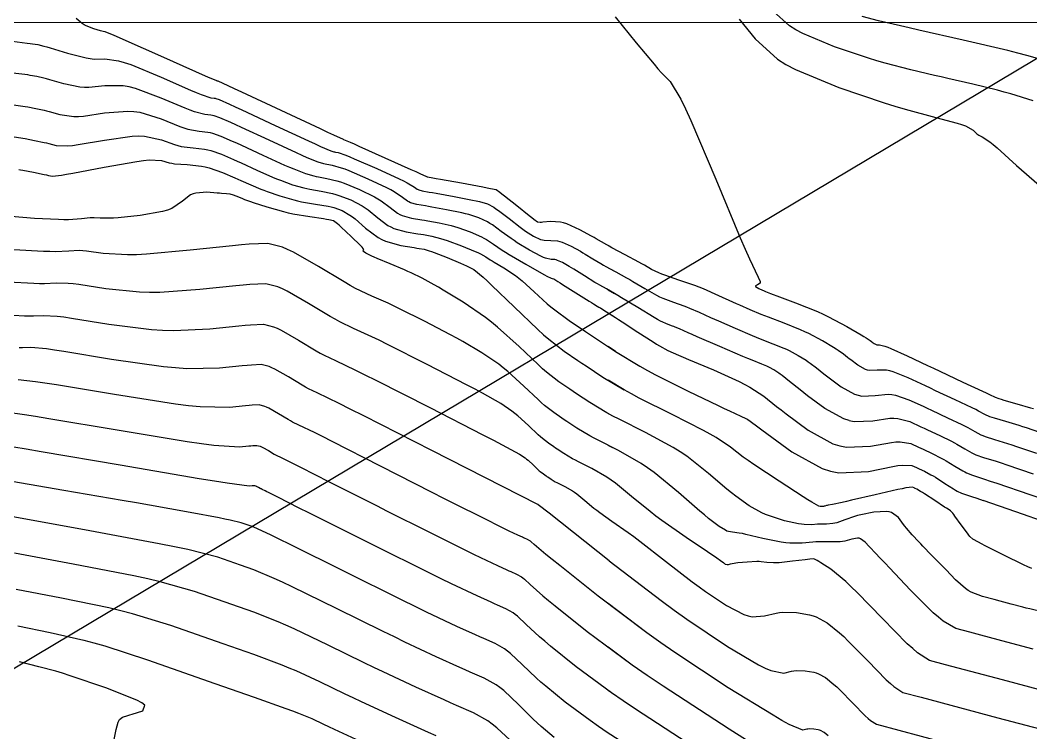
# Model space of a CAD drawing. Header units: metres. Extents: x 837475 to 838479, y 1189012 to 1191015.
# Drawn here: x 837783.6 to 837854.6, y 1190164 to 1190214 of the extents above; entities that cross this region are included whole.
import ezdxf

# ---------------------------------------------------------------- set-up
doc = ezdxf.new("R2010")
doc.units = ezdxf.units.M
doc.header["$LTSCALE"] = 0.3
doc.layers.add('COORD', color=7, linetype='Continuous', lineweight=20)
for name, color, linetype in [('CORREDORVIA', 70, 'Continuous'), ('COTAS 10', 1, 'Continuous'), ('COTAS INT', 252, 'Continuous')]:
    doc.layers.add(name, color=color, linetype=linetype)

msp = doc.modelspace()

# ---------------------------------------------------------------- linework, layer by layer
at = {"layer": 'COORD'}
msp.add_line((837476.514, 1190213.872), (838476.514, 1190213.872), dxfattribs=at)
at = {"layer": 'CORREDORVIA'}
msp.add_lwpolyline([(838157.033, 1190996.193), (838237.174, 1190821.339), (838237.001, 1190602.875), (838240.031, 1190437.198), (838223.537, 1190366.272), (838212.196, 1190288.92), (838221.396, 1189997.878), (837954.545, 1189509.173), (837751.159, 1189231.384), (837593.191, 1189234.399), (837744.487, 1189686.609), (837750.277, 1189933.973), (837723.624, 1190051.525), (837726.092, 1190134.48), (837885.383, 1190229.429), (837983.184, 1190344.12), (837817.554, 1190502.187), (837798.033, 1190660.17), (837963.574, 1190795.982), (837910.676, 1191000.965)], close=True, dxfattribs=at)
at = {"layer": 'COTAS 10'}
for points in [[(837825.409, 1190214.275), (837826.893, 1190212.443), (837828.148, 1190210.938), (837828.423, 1190210.622), (837828.667, 1190210.35), (837829.288, 1190209.732), (837830.033, 1190208.479), (837830.355, 1190207.806), (837830.727, 1190206.992), (837832.487, 1190202.877), (837834.214, 1190198.755), (837834.564, 1190197.937), (837834.859, 1190197.259), (837835.464, 1190195.977), (837835.607, 1190195.673), (837835.611, 1190195.611), (837835.599, 1190195.558), (837835.428, 1190195.449), (837835.274, 1190195.381), (837835.274, 1190195.354), (837835.291, 1190195.324), (837835.508, 1190195.189), (837835.785, 1190195.06), (837835.841, 1190195.034), (837835.888, 1190195.012), (837835.981, 1190194.969), (837836.326, 1190194.84), (837836.532, 1190194.763), (837836.784, 1190194.669), (837838.094, 1190194.183), (837839.635, 1190193.561), (837840.034, 1190193.381), (837840.42, 1190193.197), (837841.715, 1190192.507), (837842.706, 1190191.924), (837842.901, 1190191.808), (837843.061, 1190191.711), (837843.351, 1190191.529), (837843.432, 1190191.464), (837843.461, 1190191.442), (837843.492, 1190191.418), (837843.625, 1190191.319), (837843.774, 1190191.237), (837843.815, 1190191.224), (837843.856, 1190191.216), (837844.001, 1190191.222), (837844.387, 1190191.123), (837844.58, 1190191.049), (837844.809, 1190190.954), (837845.946, 1190190.442), (837847.386, 1190189.769), (837847.806, 1190189.572), (837848.236, 1190189.372), (837849.868, 1190188.611), (837851.244, 1190187.967), (837851.513, 1190187.84), (837851.734, 1190187.735), (837852.124, 1190187.542), (837852.404, 1190187.442), (837852.554, 1190187.395), (837852.736, 1190187.341), (837853.655, 1190187.079), (837854.624, 1190186.805), (837854.837, 1190186.742)], [(837783.148, 1190205.845), (837783.62, 1190205.775), (837783.772, 1190205.749), (837783.934, 1190205.721), (837784.593, 1190205.595), (837785.263, 1190205.452), (837785.431, 1190205.413), (837785.591, 1190205.374), (837786.105, 1190205.236), (837786.908, 1190205.211), (837787.25, 1190205.243), (837787.645, 1190205.294), (837789.502, 1190205.618), (837791.453, 1190205.887), (837791.906, 1190205.902), (837792.321, 1190205.892), (837793.505, 1190205.64), (837794.419, 1190205.296), (837794.663, 1190205.228), (837794.904, 1190205.171), (837795.742, 1190205.063), (837796.544, 1190204.974), (837796.762, 1190204.931), (837796.978, 1190204.878), (837797.742, 1190204.618), (837798.579, 1190204.256), (837798.841, 1190204.14), (837799.116, 1190204.016), (837800.22, 1190203.509), (837801.329, 1190203.014), (837801.607, 1190202.898), (837801.874, 1190202.79), (837802.733, 1190202.478), (837803.514, 1190202.254), (837803.731, 1190202.202), (837803.949, 1190202.155), (837804.735, 1190202.021), (837805.535, 1190201.863), (837805.761, 1190201.8), (837805.988, 1190201.729), (837806.822, 1190201.406), (837807.629, 1190200.983), (837807.838, 1190200.849), (837808.042, 1190200.709), (837808.728, 1190200.143), (837809.427, 1190199.621), (837809.639, 1190199.509), (837809.858, 1190199.411), (837810.716, 1190199.172), (837811.545, 1190199.035), (837811.746, 1190199.001), (837811.935, 1190198.969), (837812.515, 1190198.867), (837813.14, 1190198.706), (837813.357, 1190198.637), (837813.594, 1190198.557), (837814.612, 1190198.18), (837815.569, 1190197.79), (837815.768, 1190197.703), (837815.939, 1190197.624), (837816.317, 1190197.412), (837816.629, 1190197.198), (837816.758, 1190197.117), (837816.905, 1190197.027), (837817.589, 1190196.626), (837818.405, 1190196.087), (837818.635, 1190195.91), (837818.867, 1190195.722), (837819.722, 1190194.944), (837820.628, 1190194.116), (837820.892, 1190193.895), (837821.162, 1190193.679), (837822.187, 1190192.93), (837823.335, 1190192.157), (837823.682, 1190191.925), (837824.042, 1190191.685), (837825.449, 1190190.754), (837827.139, 1190189.728), (837827.677, 1190189.428), (837828.246, 1190189.121), (837830.556, 1190187.957), (837832.649, 1190186.953), (837833.082, 1190186.748), (837833.452, 1190186.574), (837834.255, 1190186.207), (837834.593, 1190186.056), (837834.669, 1190186.018), (837834.737, 1190185.981), (837834.918, 1190185.862), (837835.444, 1190185.466), (837835.729, 1190185.254), (837836.075, 1190184.998), (837837.83, 1190183.706), (837839.965, 1190182.532), (837840.551, 1190182.35), (837841.134, 1190182.23), (837843.219, 1190182.316), (837844.946, 1190182.681), (837845.302, 1190182.738), (837845.606, 1190182.776), (837846.265, 1190182.753), (837846.595, 1190182.599), (837846.691, 1190182.554), (837846.79, 1190182.508), (837847.163, 1190182.334), (837847.618, 1190182.095), (837847.768, 1190182.008), (837847.928, 1190181.911), (837848.591, 1190181.489), (837849.216, 1190181.092), (837849.351, 1190181.011), (837849.471, 1190180.944), (837849.766, 1190180.807), (837850.468, 1190180.574), (837850.843, 1190180.445), (837851.298, 1190180.289)], [(837782.33, 1190193.357), (837783.884, 1190193.272), (837784.218, 1190193.262), (837784.51, 1190193.257), (837785.219, 1190193.289), (837786.187, 1190193.239), (837786.643, 1190193.182), (837787.181, 1190193.107), (837789.8, 1190192.684), (837792.808, 1190192.301), (837793.59, 1190192.251), (837794.35, 1190192.227), (837796.912, 1190192.342), (837798.962, 1190192.56), (837799.4, 1190192.601), (837799.781, 1190192.632), (837800.687, 1190192.674), (837801.391, 1190192.492), (837801.645, 1190192.383), (837801.924, 1190192.249), (837803.144, 1190191.55), (837804.385, 1190190.803), (837804.677, 1190190.638), (837804.947, 1190190.491), (837805.737, 1190190.112), (837807.147, 1190189.448), (837807.807, 1190189.122), (837808.585, 1190188.733), (837812.371, 1190186.816), (837816.108, 1190184.902), (837816.855, 1190184.516), (837817.478, 1190184.192), (837818.687, 1190183.542), (837819.077, 1190183.275), (837819.184, 1190183.193), (837819.289, 1190183.107), (837819.665, 1190182.766), (837819.997, 1190182.448), (837820.076, 1190182.378), (837820.149, 1190182.314), (837820.363, 1190182.146), (837820.553, 1190182.018), (837820.611, 1190181.979), (837820.671, 1190181.939), (837820.904, 1190181.785), (837821.204, 1190181.605), (837821.306, 1190181.55), (837821.416, 1190181.491), (837821.879, 1190181.26), (837822.407, 1190180.959), (837822.557, 1190180.857), (837822.71, 1190180.747), (837823.277, 1190180.284), (837823.922, 1190179.749), (837824.125, 1190179.595), (837824.338, 1190179.437), (837825.191, 1190178.842)], [(837825.449, 1190190.754), (837824.923, 1190191.102)], [(837827.455, 1190162.306), (837824.863, 1190163.988), (837824.241, 1190164.41), (837823.659, 1190164.813), (837821.902, 1190166.111), (837820.533, 1190167.231), (837820.196, 1190167.523), (837819.878, 1190167.806), (837818.884, 1190168.76), (837818.059, 1190169.535), (837817.847, 1190169.705), (837817.643, 1190169.855), (837816.97, 1190170.239), (837816.175, 1190170.579), (837815.895, 1190170.702), (837815.59, 1190170.839), (837814.269, 1190171.436), (837812.154, 1190172.441), (837811.347, 1190172.833), (837810.444, 1190173.275), (837806.385, 1190175.285), (837802.556, 1190177.182), (837801.798, 1190177.554), (837801.172, 1190177.859), (837800.002, 1190178.403), (837799.676, 1190178.517), (837799.118, 1190178.712), (837798.336, 1190178.904), (837797.978, 1190178.979), (837797.557, 1190179.062), (837795.523, 1190179.44), (837792.678, 1190179.946), (837791.745, 1190180.109), (837790.75, 1190180.283), (837786.636, 1190180.996), (837782.986, 1190181.622)], [(837855.867, 1190178.688), (837853.593, 1190179.494), (837851.298, 1190180.289)], [(837824.923, 1190179.029), (837825.191, 1190178.842), (837826.327, 1190178.036), (837826.718, 1190177.745), (837827.142, 1190177.424), (837828.95, 1190176.021), (837830.839, 1190174.572), (837831.315, 1190174.223), (837831.77, 1190173.896), (837833.244, 1190172.904), (837834.469, 1190172.277), (837834.769, 1190172.181), (837835.05, 1190172.118), (837835.923, 1190172.171), (837836.728, 1190172.373), (837836.966, 1190172.405), (837837.212, 1190172.426), (837838.156, 1190172.414), (837839.09, 1190172.255), (837839.329, 1190172.183), (837839.559, 1190172.098), (837840.32, 1190171.694), (837841.187, 1190170.988), (837841.483, 1190170.714), (837841.805, 1190170.406), (837843.171, 1190169.009), (837844.48, 1190167.684), (837844.765, 1190167.422), (837845.017, 1190167.205), (837845.65, 1190166.799), (837846.926, 1190166.458), (837852.326, 1190165.014), (837856.25, 1190163.967)], [(837790.173, 1190163.475), (837790.325, 1190164.192), (837790.465, 1190164.695), (837790.512, 1190164.797), (837790.564, 1190164.884), (837790.782, 1190165.064), (837791.149, 1190165.175), (837791.295, 1190165.218), (837791.459, 1190165.267), (837792.212, 1190165.489), (837792.345, 1190165.896), (837792.119, 1190166.061), (837791.779, 1190166.249), (837789.602, 1190167.12), (837787.101, 1190167.967), (837786.558, 1190168.141), (837786.078, 1190168.288), (837784.884, 1190168.6), (837783.539, 1190168.935)]]:
    msp.add_lwpolyline(points, dxfattribs=at)
at = {"layer": 'COTAS INT'}
for points in [[(837854.81, 1190208.366), (837853.226, 1190208.857), (837852.77, 1190208.985), (837852.307, 1190209.111), (837850.57, 1190209.538), (837848.814, 1190209.939), (837848.339, 1190210.048), (837847.868, 1190210.157), (837846.206, 1190210.543), (837844.389, 1190211.024), (837843.821, 1190211.192), (837843.225, 1190211.376), (837840.835, 1190212.167), (837838.607, 1190213.093), (837838.113, 1190213.363), (837837.672, 1190213.638), (837836.521, 1190214.678)], [(837824.997, 1190198.152), (837824.83, 1190198.244), (837824.446, 1190198.464), (837824.086, 1190198.673), (837823.933, 1190198.758), (837823.756, 1190198.856), (837822.925, 1190199.307), (837822.011, 1190199.717), (837821.782, 1190199.789), (837821.563, 1190199.843), (837820.858, 1190199.887), (837820.331, 1190199.835), (837820.225, 1190199.828), (837820.136, 1190199.825), (837819.956, 1190199.842), (837819.691, 1190200.042), (837819.548, 1190200.154), (837819.375, 1190200.291), (837818.5, 1190200.988), (837817.626, 1190201.683), (837817.455, 1190201.817), (837817.313, 1190201.927), (837817.056, 1190202.114), (837816.645, 1190202.198), (837816.407, 1190202.244), (837816.116, 1190202.298), (837814.615, 1190202.574), (837813.121, 1190202.846), (837812.834, 1190202.898), (837812.602, 1190202.94), (837812.221, 1190203.009), (837812.199, 1190203.015), (837812.193, 1190203.018), (837812.188, 1190203.021), (837812.17, 1190203.034), (837811.712, 1190203.245), (837811.429, 1190203.372), (837811.079, 1190203.529), (837809.251, 1190204.346), (837807.424, 1190205.16), (837807.075, 1190205.315), (837806.793, 1190205.44), (837806.342, 1190205.639), (837806.333, 1190205.641), (837806.331, 1190205.641), (837806.328, 1190205.642), (837806.32, 1190205.644), (837805.642, 1190205.959), (837805.217, 1190206.156), (837804.69, 1190206.402), (837799.168, 1190208.972), (837798.637, 1190209.219), (837798.208, 1190209.419), (837797.504, 1190209.745), (837797.462, 1190209.759), (837797.45, 1190209.762), (837797.439, 1190209.765), (837797.395, 1190209.769), (837796.767, 1190210.036), (837796.386, 1190210.203), (837795.916, 1190210.411), (837793.473, 1190211.501), (837791.029, 1190212.588), (837790.559, 1190212.795), (837790.178, 1190212.961), (837789.549, 1190213.218), (837789.4, 1190213.245), (837789.322, 1190213.264), (837789.228, 1190213.289), (837788.757, 1190213.424), (837788.216, 1190213.641), (837788.079, 1190213.717), (837787.946, 1190213.8), (837787.512, 1190214.161)], [(837834.131, 1190214.116), (837835.249, 1190212.732), (837836.821, 1190211.312), (837837.423, 1190210.936), (837838.098, 1190210.568), (837841.14, 1190209.302), (837844.324, 1190208.241), (837845.088, 1190208.002), (837845.801, 1190207.787), (837847.954, 1190207.207), (837849.466, 1190206.81), (837849.775, 1190206.71), (837850.038, 1190206.614), (837850.59, 1190206.305), (837850.836, 1190206.064), (837850.905, 1190206.012), (837850.975, 1190205.966), (837851.228, 1190205.851), (837851.754, 1190205.496), (837851.996, 1190205.299), (837852.278, 1190205.059), (837853.645, 1190203.833), (837855.226, 1190202.441)], [(837856.022, 1190211.085), (837854.367, 1190211.561), (837853.738, 1190211.723), (837853.037, 1190211.898), (837849.89, 1190212.638), (837846.77, 1190213.349), (837846.086, 1190213.506), (837845.48, 1190213.645), (837843.937, 1190214.001), (837842.784, 1190214.306)], [(837783.023, 1190212.569), (837784.059, 1190212.436), (837784.27, 1190212.408), (837784.448, 1190212.384), (837784.818, 1190212.328), (837785.233, 1190212.218), (837785.439, 1190212.159), (837785.685, 1190212.088), (837786.904, 1190211.729), (837788.208, 1190211.4), (837788.507, 1190211.347), (837788.779, 1190211.311), (837789.537, 1190211.318), (837790.497, 1190211.192), (837790.896, 1190211.072), (837791.352, 1190210.914), (837793.481, 1190210.036), (837795.542, 1190209.133), (837795.955, 1190208.959), (837796.301, 1190208.82), (837796.982, 1190208.593), (837797.215, 1190208.567), (837797.278, 1190208.554), (837797.341, 1190208.539), (837797.563, 1190208.463), (837798.3, 1190208.128), (837798.688, 1190207.949), (837799.155, 1190207.733), (837801.504, 1190206.641), (837803.85, 1190205.555), (837804.315, 1190205.342), (837804.7, 1190205.167), (837805.423, 1190204.853), (837805.625, 1190204.795), (837805.681, 1190204.781), (837805.737, 1190204.769), (837805.94, 1190204.735), (837806.479, 1190204.546), (837806.746, 1190204.436), (837807.065, 1190204.302), (837808.644, 1190203.611), (837810.217, 1190202.893), (837810.532, 1190202.741), (837810.795, 1190202.611), (837811.309, 1190202.311), (837811.497, 1190202.171), (837811.554, 1190202.141), (837811.613, 1190202.114), (837811.844, 1190202.05), (837812.338, 1190201.964), (837812.562, 1190201.924), (837812.825, 1190201.877), (837814.09, 1190201.647), (837815.372, 1190201.4), (837815.645, 1190201.342), (837815.882, 1190201.288), (837816.445, 1190201.13), (837816.877, 1190200.893), (837817.033, 1190200.789), (837817.205, 1190200.668), (837817.954, 1190200.094), (837818.737, 1190199.49), (837818.929, 1190199.35), (837819.11, 1190199.222), (837819.678, 1190198.858), (837820.166, 1190198.637), (837820.297, 1190198.6), (837820.426, 1190198.572), (837820.88, 1190198.557), (837821.369, 1190198.527), (837821.521, 1190198.49), (837821.68, 1190198.44), (837822.315, 1190198.155), (837822.965, 1190197.796), (837823.134, 1190197.699), (837823.297, 1190197.604), (837823.848, 1190197.269), (837824.411, 1190196.93), (837824.582, 1190196.831), (837824.76, 1190196.73), (837825.458, 1190196.35)], [(837841.857, 1190185.9), (837841.489, 1190186.014), (837840.148, 1190186.752), (837838.948, 1190187.644), (837838.669, 1190187.856), (837838.412, 1190188.053), (837837.678, 1190188.638), (837837.153, 1190189.061), (837837.028, 1190189.156), (837836.912, 1190189.242), (837836.568, 1190189.471), (837836.264, 1190189.633), (837836.174, 1190189.676), (837836.08, 1190189.718), (837835.718, 1190189.864), (837835.036, 1190190.14), (837834.74, 1190190.264), (837834.398, 1190190.408), (837832.776, 1190191.102), (837831.169, 1190191.796), (837830.837, 1190191.94), (837830.553, 1190192.064), (837829.934, 1190192.34), (837829.628, 1190192.473), (837829.542, 1190192.508), (837829.454, 1190192.541), (837829.133, 1190192.653), (837828.609, 1190192.898), (837828.393, 1190193.015), (837828.147, 1190193.154), (837827.005, 1190193.837), (837825.85, 1190194.538), (837825.597, 1190194.69), (837825.373, 1190194.823), (837824.8, 1190195.148), (837824.328, 1190195.414), (837824.167, 1190195.51), (837823.992, 1190195.615), (837823.25, 1190196.075), (837822.509, 1190196.534), (837822.335, 1190196.64), (837822.174, 1190196.736), (837821.705, 1190197.003), (837821.35, 1190197.162), (837821.261, 1190197.19), (837821.176, 1190197.211), (837820.902, 1190197.228), (837820.521, 1190197.309), (837820.368, 1190197.371), (837820.195, 1190197.449), (837819.401, 1190197.873), (837818.53, 1190198.401), (837818.31, 1190198.545), (837818.098, 1190198.689), (837817.409, 1190199.2), (837816.783, 1190199.653), (837816.611, 1190199.76), (837816.441, 1190199.859), (837815.834, 1190200.147), (837815.12, 1190200.378), (837814.882, 1190200.44), (837814.628, 1190200.502), (837813.565, 1190200.72), (837812.528, 1190200.907), (837812.29, 1190200.95), (837812.074, 1190200.988), (837811.468, 1190201.091), (837811.028, 1190201.213), (837810.916, 1190201.264), (837810.807, 1190201.321), (837810.449, 1190201.588), (837809.877, 1190201.977), (837809.634, 1190202.111), (837809.354, 1190202.256), (837808.036, 1190202.876), (837806.706, 1190203.445), (837806.418, 1190203.558), (837806.164, 1190203.651), (837805.539, 1190203.83), (837805.141, 1190203.898), (837805.031, 1190203.922), (837804.921, 1190203.948), (837804.526, 1190204.061), (837803.758, 1190204.375), (837803.412, 1190204.527), (837803.009, 1190204.708), (837801.076, 1190205.597), (837799.142, 1190206.494), (837798.739, 1190206.68), (837798.393, 1190206.838), (837797.623, 1190207.182), (837797.22, 1190207.319), (837797.106, 1190207.346), (837796.991, 1190207.37), (837796.569, 1190207.416), (837795.835, 1190207.603), (837795.525, 1190207.716), (837795.168, 1190207.854), (837793.489, 1190208.57), (837791.675, 1190209.24), (837791.233, 1190209.349), (837790.816, 1190209.424), (837789.526, 1190209.418), (837788.401, 1190209.305), (837788.088, 1190209.313), (837787.774, 1190209.337), (837786.638, 1190209.565), (837785.654, 1190209.85), (837785.436, 1190209.91), (837785.243, 1190209.962), (837784.743, 1190210.084), (837784.277, 1190210.163), (837784.104, 1190210.189), (837783.913, 1190210.216), (837783.065, 1190210.327)], [(837783.106, 1190208.086), (837783.766, 1190207.995), (837783.938, 1190207.969), (837784.105, 1190207.942), (837784.668, 1190207.839), (837785.253, 1190207.707), (837785.434, 1190207.662), (837785.622, 1190207.612), (837786.371, 1190207.4), (837787.341, 1190207.274), (837787.669, 1190207.278), (837788.023, 1190207.299), (837789.514, 1190207.518), (837791.134, 1190207.655), (837791.569, 1190207.625), (837791.998, 1190207.566), (837793.497, 1190207.105), (837794.793, 1190206.575), (837795.094, 1190206.472), (837795.37, 1190206.387), (837796.156, 1190206.239), (837796.768, 1190206.172), (837796.934, 1190206.138), (837797.099, 1190206.098), (837797.682, 1190205.9), (837798.486, 1190205.547), (837798.79, 1190205.41), (837799.129, 1190205.255), (837800.648, 1190204.553), (837802.169, 1190203.861), (837802.51, 1190203.712), (837802.816, 1190203.583), (837803.63, 1190203.27), (837804.218, 1190203.101), (837804.381, 1190203.062), (837804.545, 1190203.026), (837805.137, 1190202.925), (837805.85, 1190202.757), (837806.089, 1190202.679), (837806.347, 1190202.587), (837807.429, 1190202.141), (837808.491, 1190201.619), (837808.736, 1190201.48), (837808.96, 1190201.343), (837809.589, 1190200.866), (837810.117, 1190200.471), (837810.277, 1190200.386), (837810.443, 1190200.312), (837811.092, 1190200.131), (837811.809, 1190200.011), (837812.018, 1190199.975), (837812.232, 1190199.938), (837813.04, 1190199.794), (837813.884, 1190199.604), (837814.12, 1190199.539), (837814.357, 1190199.468), (837815.223, 1190199.163), (837816.005, 1190198.824), (837816.19, 1190198.731), (837816.361, 1190198.638), (837816.863, 1190198.306), (837817.46, 1190197.888), (837817.691, 1190197.741), (837817.95, 1190197.581), (837819.123, 1190196.888), (837820.225, 1190196.261), (837820.44, 1190196.142), (837820.616, 1190196.047), (837820.924, 1190195.899), (837820.982, 1190195.895), (837821, 1190195.891), (837821.019, 1190195.885), (837821.095, 1190195.851), (837821.383, 1190195.676), (837821.536, 1190195.58), (837821.721, 1190195.465), (837822.652, 1190194.88), (837823.574, 1190194.301), (837823.752, 1190194.189), (837823.897, 1190194.099), (837824.143, 1190193.946), (837824.261, 1190193.876), (837824.325, 1190193.836), (837824.403, 1190193.789), (837824.8, 1190193.546), (837825.433, 1190193.147), (837825.66, 1190193), (837825.91, 1190192.839), (837827, 1190192.125), (837828.078, 1190191.43), (837828.32, 1190191.279), (837828.538, 1190191.147), (837829.124, 1190190.823), (837829.873, 1190190.488), (837830.195, 1190190.35), (837830.567, 1190190.192), (837832.32, 1190189.456), (837834.127, 1190188.647), (837834.532, 1190188.443), (837834.895, 1190188.247), (837835.863, 1190187.611), (837836.767, 1190186.893), (837837.09, 1190186.646), (837837.445, 1190186.377), (837838.989, 1190185.229), (837840.727, 1190184.273), (837841.204, 1190184.125), (837841.678, 1190184.027), (837843.376, 1190184.097), (837844.834, 1190184.37), (837845.158, 1190184.4), (837845.447, 1190184.412), (837846.201, 1190184.291), (837846.753, 1190184.033), (837846.914, 1190183.958), (837847.079, 1190183.881)], [(837783.474, 1190203.555), (837783.606, 1190203.53), (837783.762, 1190203.5), (837784.518, 1190203.35), (837785.274, 1190203.197), (837785.429, 1190203.164), (837785.56, 1190203.136), (837785.839, 1190203.071), (837786.475, 1190203.148), (837786.832, 1190203.209), (837787.267, 1190203.288), (837789.491, 1190203.718), (837791.772, 1190204.119), (837792.243, 1190204.179), (837792.644, 1190204.218), (837793.514, 1190204.175), (837794.045, 1190204.017), (837794.233, 1190203.984), (837794.438, 1190203.955), (837795.329, 1190203.886), (837796.321, 1190203.777), (837796.59, 1190203.723), (837796.857, 1190203.658), (837797.801, 1190203.337), (837798.672, 1190202.966), (837798.892, 1190202.87), (837799.103, 1190202.777), (837799.792, 1190202.465), (837800.488, 1190202.167), (837800.705, 1190202.083), (837800.932, 1190201.998), (837801.837, 1190201.687), (837802.811, 1190201.407), (837803.082, 1190201.342), (837803.352, 1190201.283), (837804.334, 1190201.116), (837805.221, 1190200.968), (837805.432, 1190200.921), (837805.629, 1190200.872), (837806.215, 1190200.671), (837806.766, 1190200.346), (837806.941, 1190200.219), (837807.125, 1190200.075), (837807.868, 1190199.42), (837808.737, 1190198.771), (837809, 1190198.632), (837809.273, 1190198.51), (837810.34, 1190198.213), (837811.281, 1190198.059), (837811.475, 1190198.027), (837811.639, 1190198), (837811.989, 1190197.94), (837812.333, 1190197.833), (837812.492, 1190197.776), (837812.68, 1190197.707), (837813.59, 1190197.357), (837814.542, 1190196.968), (837814.756, 1190196.874), (837814.949, 1190196.786), (837815.464, 1190196.518), (837816.129, 1190195.974), (837816.416, 1190195.712), (837816.747, 1190195.402), (837818.316, 1190193.883), (837819.985, 1190192.291), (837820.38, 1190191.935), (837820.746, 1190191.617), (837821.823, 1190190.773), (837822.779, 1190190.129), (837823.068, 1190189.936), (837823.368, 1190189.736), (837824.54, 1190188.96), (837826.046, 1190188.058)], [(837838.715, 1190178.589), (837838.517, 1190178.615), (837838.298, 1190178.652), (837837.324, 1190178.865), (837836.262, 1190179.194), (837835.988, 1190179.303), (837835.722, 1190179.42), (837834.834, 1190179.907), (837833.89, 1190180.583), (837833.589, 1190180.82), (837833.271, 1190181.078), (837831.979, 1190182.188), (837830.445, 1190183.388), (837829.974, 1190183.703), (837829.483, 1190184.01), (837827.543, 1190185.057), (837825.684, 1190185.988), (837825.243, 1190186.221), (837824.835, 1190186.445), (837823.631, 1190187.166), (837822.694, 1190187.787), (837822.454, 1190187.946), (837822.222, 1190188.101), (837821.458, 1190188.617), (837820.596, 1190189.291), (837820.304, 1190189.546), (837819.988, 1190189.83), (837818.653, 1190191.104), (837817.146, 1190192.474), (837816.722, 1190192.819), (837816.295, 1190193.15), (837814.727, 1190194.222), (837813.317, 1190195.074), (837812.99, 1190195.266), (837812.69, 1190195.44), (837811.834, 1190195.909), (837811.078, 1190196.272), (837810.841, 1190196.379), (837810.592, 1190196.488), (837809.592, 1190196.907), (837808.675, 1190197.288), (837808.478, 1190197.375), (837808.305, 1190197.453), (837807.888, 1190197.667), (837807.711, 1190197.792), (837807.69, 1190197.814), (837807.68, 1190197.831), (837807.746, 1190197.848), (837807.697, 1190197.989), (837807.615, 1190198.085), (837807.503, 1190198.205), (837806.854, 1190198.842), (837806.15, 1190199.495), (837806.005, 1190199.624), (837805.88, 1190199.732), (837805.608, 1190199.936), (837805.27, 1190200.014), (837805.104, 1190200.043), (837804.906, 1190200.074), (837803.932, 1190200.211), (837802.756, 1190200.411), (837802.432, 1190200.482), (837802.107, 1190200.56), (837800.94, 1190200.895), (837799.99, 1190201.206), (837799.802, 1190201.268), (837799.648, 1190201.32), (837799.364, 1190201.421), (837799.239, 1190201.475), (837799.185, 1190201.498), (837799.123, 1190201.525), (837798.828, 1190201.649), (837798.503, 1190201.768), (837798.421, 1190201.791), (837798.342, 1190201.81), (837798.09, 1190201.844), (837797.738, 1190201.863), (837797.597, 1190201.873), (837797.437, 1190201.885), (837796.704, 1190201.945), (837795.921, 1190201.892), (837795.729, 1190201.833), (837795.548, 1190201.754), (837794.988, 1190201.309), (837794.235, 1190200.809), (837793.933, 1190200.696), (837793.591, 1190200.593), (837792.018, 1190200.313), (837790.469, 1190200.157), (837790.141, 1190200.133), (837789.858, 1190200.117), (837789.2, 1190200.128), (837788.773, 1190200.158), (837788.634, 1190200.155), (837788.487, 1190200.147), (837787.884, 1190200.075), (837786.978, 1190200.016), (837786.64, 1190200.016), (837786.264, 1190200.023), (837784.593, 1190200.106), (837782.949, 1190200.238)], [(837839.729, 1190177.381), (837839.516, 1190177.374), (837839.305, 1190177.363), (837838.561, 1190177.291), (837837.693, 1190177.283), (837837.404, 1190177.312), (837837.095, 1190177.355), (837835.803, 1190177.622), (837834.606, 1190177.904), (837834.357, 1190177.956), (837834.143, 1190177.997), (837833.668, 1190178.052), (837833.375, 1190178.101), (837833.276, 1190178.139), (837833.17, 1190178.188), (837832.723, 1190178.451), (837831.982, 1190179.021), (837831.69, 1190179.264), (837831.362, 1190179.543), (837829.862, 1190180.855), (837828.157, 1190182.25), (837827.698, 1190182.58), (837827.244, 1190182.886), (837825.655, 1190183.791), (837824.261, 1190184.489), (837823.931, 1190184.664), (837823.625, 1190184.832), (837822.722, 1190185.372), (837822.019, 1190185.838), (837821.839, 1190185.957), (837821.666, 1190186.073), (837821.093, 1190186.46), (837820.447, 1190186.965), (837820.228, 1190187.156), (837819.991, 1190187.37), (837818.99, 1190188.324), (837817.861, 1190189.352), (837817.543, 1190189.61), (837817.222, 1190189.858), (837816.047, 1190190.662), (837814.704, 1190191.447), (837814.278, 1190191.683), (837813.829, 1190191.927), (837812.013, 1190192.878), (837810.247, 1190193.759), (837809.83, 1190193.96), (837809.443, 1190194.142), (837808.307, 1190194.642), (837807.163, 1190195.191), (837806.772, 1190195.403), (837806.349, 1190195.642), (837804.552, 1190196.723), (837802.785, 1190197.735), (837802.381, 1190197.93), (837802.014, 1190198.088), (837800.995, 1190198.351), (837799.683, 1190198.291), (837799.131, 1190198.245), (837798.497, 1190198.187), (837795.528, 1190197.87), (837792.458, 1190197.593), (837791.76, 1190197.559), (837791.129, 1190197.544), (837789.4, 1190197.646), (837788.242, 1190197.808), (837787.971, 1190197.831), (837787.721, 1190197.844), (837786.995, 1190197.813), (837786.045, 1190197.771), (837785.654, 1190197.777), (837785.206, 1190197.79), (837783.124, 1190197.904)], [(837855.276, 1190185.073), (837854.335, 1190185.387), (837854.075, 1190185.47), (837853.815, 1190185.55), (837852.877, 1190185.825), (837852.083, 1190186.062), (837851.913, 1190186.119), (837851.766, 1190186.172), (837851.418, 1190186.331), (837850.972, 1190186.571), (837850.764, 1190186.674), (837850.519, 1190186.793), (837849.327, 1190187.356), (837847.947, 1190187.999), (837847.583, 1190188.169), (837847.228, 1190188.335), (837846.01, 1190188.904), (837844.968, 1190189.319), (837844.724, 1190189.387), (837844.499, 1190189.435), (837843.845, 1190189.441), (837843.311, 1190189.419), (837843.162, 1190189.45), (837843.013, 1190189.496), (837842.466, 1190189.797), (837841.977, 1190190.16), (837841.864, 1190190.247), (837841.759, 1190190.327), (837841.46, 1190190.565), (837841.091, 1190190.828), (837840.943, 1190190.924), (837840.775, 1190191.03), (837840, 1190191.495), (837839.035, 1190192.009), (837838.747, 1190192.146), (837838.45, 1190192.28), (837837.302, 1190192.744), (837836.202, 1190193.159), (837835.934, 1190193.263), (837835.683, 1190193.362), (837834.913, 1190193.68), (837834.171, 1190194.007), (837833.938, 1190194.112), (837833.694, 1190194.224), (837832.712, 1190194.678), (837831.635, 1190195.149), (837831.331, 1190195.27), (837831.025, 1190195.387), (837829.896, 1190195.779), (837828.905, 1190196.117), (837828.685, 1190196.2), (837828.488, 1190196.279), (837827.976, 1190196.528), (837827.472, 1190196.819), (837827.282, 1190196.924), (837827.069, 1190197.041), (837826.115, 1190197.552), (837825.191, 1190198.046), (837824.997, 1190198.152), (837824.923, 1190198.193)], [(837824.923, 1190196.641), (837825.458, 1190196.35), (837826.221, 1190195.932), (837826.439, 1190195.807), (837826.661, 1190195.679), (837827.49, 1190195.182), (837828.318, 1190194.717), (837828.539, 1190194.608), (837828.757, 1190194.507), (837829.515, 1190194.216), (837830.24, 1190193.964), (837830.436, 1190193.889), (837830.632, 1190193.811), (837831.323, 1190193.509), (837832.123, 1190193.144), (837832.388, 1190193.026), (837832.67, 1190192.901), (837833.844, 1190192.391), (837835.041, 1190191.885), (837835.337, 1190191.764), (837835.619, 1190191.65), (837836.51, 1190191.304), (837837.265, 1190190.999), (837837.46, 1190190.911), (837837.65, 1190190.821), (837838.284, 1190190.483), (837838.843, 1190190.136), (837838.986, 1190190.04), (837839.122, 1190189.944), (837839.569, 1190189.601), (837840.086, 1190189.19), (837840.266, 1190189.052), (837840.463, 1190188.902), (837841.307, 1190188.274), (837842.251, 1190187.755), (837842.509, 1190187.675), (837842.767, 1190187.622), (837843.689, 1190187.659), (837844.611, 1190187.746), (837844.869, 1190187.725), (837845.128, 1190187.683), (837846.073, 1190187.367), (837847.069, 1190186.901), (837847.36, 1190186.765), (837847.658, 1190186.626), (837848.786, 1190186.1), (837849.794, 1190185.618), (837850.015, 1190185.507), (837850.211, 1190185.406), (837850.711, 1190185.121), (837851.129, 1190184.902), (837851.273, 1190184.842), (837851.43, 1190184.782), (837852.099, 1190184.57), (837853.006, 1190184.296), (837853.313, 1190184.198), (837853.644, 1190184.089), (837855.039, 1190183.614)], [(837825.128, 1190181.719), (837824.826, 1190181.923), (837823.767, 1190182.525), (837822.838, 1190182.99), (837822.618, 1190183.107), (837822.415, 1190183.218), (837821.813, 1190183.579), (837821.345, 1190183.888), (837821.225, 1190183.968), (837821.11, 1190184.045), (837820.728, 1190184.303), (837820.298, 1190184.64), (837820.152, 1190184.767), (837819.994, 1190184.909), (837819.327, 1190185.545), (837818.575, 1190186.229), (837818.363, 1190186.402), (837818.15, 1190186.567), (837817.367, 1190187.102), (837816.091, 1190187.819), (837815.567, 1190188.099), (837814.969, 1190188.414), (837812.192, 1190189.847), (837809.416, 1190191.246), (837808.818, 1190191.541), (837808.295, 1190191.795), (837807.022, 1190192.377), (837806.055, 1190192.841), (837805.724, 1190193.021), (837805.367, 1190193.222), (837803.848, 1190194.137), (837802.355, 1190194.992), (837802.013, 1190195.157), (837801.702, 1190195.29), (837800.841, 1190195.513), (837799.732, 1190195.462), (837799.265, 1190195.423), (837798.73, 1190195.373), (837796.22, 1190195.106), (837793.404, 1190194.91), (837792.675, 1190194.905), (837791.968, 1190194.923), (837789.6, 1190195.165), (837787.711, 1190195.458), (837787.307, 1190195.507), (837786.954, 1190195.541), (837786.107, 1190195.551), (837785.278, 1190195.514), (837784.936, 1190195.519), (837784.545, 1190195.531), (837782.727, 1190195.631)], [(837824.923, 1190195.078), (837825.373, 1190194.823)], [(837824.923, 1190193.468), (837825.433, 1190193.147)], [(837824.994, 1190176.047), (837820.765, 1190179.381), (837819.999, 1190179.986), (837819.997, 1190179.987), (837819.996, 1190179.988), (837819.994, 1190179.989), (837819.993, 1190179.989), (837819.99, 1190179.991), (837819.989, 1190179.991), (837819.981, 1190179.995), (837812.531, 1190183.795), (837807.747, 1190186.224), (837806.791, 1190186.705), (837805.995, 1190187.103), (837804.452, 1190187.847), (837803.839, 1190188.142), (837803.63, 1190188.256), (837803.403, 1190188.383), (837802.44, 1190188.963), (837801.493, 1190189.505), (837801.276, 1190189.61), (837801.079, 1190189.695), (837800.533, 1190189.836), (837799.83, 1190189.803), (837799.534, 1190189.779), (837799.195, 1190189.747), (837797.603, 1190189.578), (837795.296, 1190189.543), (837794.504, 1190189.597), (837793.647, 1190189.679), (837790, 1190190.203), (837786.65, 1190190.757), (837785.979, 1190190.858), (837785.42, 1190190.936), (837784.331, 1190191.027), (837783.742, 1190191.001), (837783.5, 1190191.005)], [(837827.634, 1190170.99), (837824.221, 1190173.563), (837821.519, 1190175.703), (837820.985, 1190176.131), (837820.543, 1190176.487), (837819.72, 1190177.18), (837819.513, 1190177.374), (837819.46, 1190177.417), (837819.409, 1190177.454), (837819.24, 1190177.551), (837819.04, 1190177.636), (837818.97, 1190177.667), (837818.893, 1190177.701), (837818.562, 1190177.851), (837817.964, 1190178.136), (837817.719, 1190178.256), (837817.44, 1190178.393), (837816.146, 1190179.035), (837814.114, 1190180.057), (837813.369, 1190180.434), (837812.545, 1190180.851), (837808.915, 1190182.699), (837805.511, 1190184.428), (837804.831, 1190184.77), (837804.265, 1190185.053), (837803.167, 1190185.583), (837802.731, 1190185.792), (837802.582, 1190185.873), (837802.421, 1190185.964), (837801.736, 1190186.376), (837801.062, 1190186.762), (837800.908, 1190186.836), (837800.768, 1190186.897), (837800.379, 1190186.997), (837799.879, 1190186.974), (837799.669, 1190186.957), (837799.427, 1190186.934), (837798.295, 1190186.814), (837796.241, 1190186.86), (837795.419, 1190186.943), (837794.486, 1190187.057), (837790.2, 1190187.722), (837786.119, 1190188.407), (837785.316, 1190188.534), (837784.654, 1190188.633), (837783.442, 1190188.765)], [(837854.71, 1190175.507), (837854.438, 1190175.624), (837854.132, 1190175.763), (837852.749, 1190176.44), (837851.44, 1190177.107), (837851.18, 1190177.24), (837850.964, 1190177.35), (837850.556, 1190177.56), (837850.357, 1190177.756), (837850.274, 1190177.857), (837850.179, 1190177.978), (837849.733, 1190178.584), (837849.304, 1190179.18), (837849.22, 1190179.295), (837849.151, 1190179.387), (837849.026, 1190179.54), (837849.003, 1190179.547), (837848.998, 1190179.549), (837848.995, 1190179.55), (837848.988, 1190179.553), (837848.818, 1190179.664), (837848.711, 1190179.734), (837848.578, 1190179.822), (837847.885, 1190180.278), (837847.167, 1190180.747), (837847.019, 1190180.841), (837846.893, 1190180.92), (837846.622, 1190181.079), (837846.5, 1190181.136), (837846.468, 1190181.151), (837846.437, 1190181.165), (837846.329, 1190181.216), (837845.861, 1190181.163), (837845.603, 1190181.113), (837845.288, 1190181.048), (837843.687, 1190180.682), (837842.033, 1190180.295), (837841.685, 1190180.216), (837841.386, 1190180.148), (837840.704, 1190180.007), (837840.395, 1190179.951), (837840.331, 1190179.938), (837840.276, 1190179.926), (837840.156, 1190179.894), (837840.1, 1190179.873), (837840.072, 1190179.867), (837840.027, 1190179.863), (837839.964, 1190179.863), (837839.925, 1190179.859), (837839.873, 1190179.86), (837839.853, 1190179.863), (837839.831, 1190179.866), (837839.735, 1190179.888), (837839.24, 1190180.172), (837838.967, 1190180.341), (837838.635, 1190180.55), (837836.945, 1190181.633), (837835.157, 1190182.816), (837834.763, 1190183.089), (837834.414, 1190183.337), (837833.516, 1190184.037), (837832.518, 1190184.718), (837832.105, 1190184.955), (837831.633, 1190185.214), (837829.431, 1190186.323), (837827.106, 1190187.486), (837826.556, 1190187.779), (837826.046, 1190188.058), (837824.923, 1190188.73)], [(837782.554, 1190186.503), (837783.887, 1190186.33), (837784.652, 1190186.209), (837785.589, 1190186.056), (837790.4, 1190185.24), (837795.325, 1190184.435), (837796.333, 1190184.289), (837797.187, 1190184.177), (837798.987, 1190184.049), (837799.659, 1190184.121), (837799.803, 1190184.134), (837799.928, 1190184.145), (837800.225, 1190184.158), (837800.456, 1190184.099), (837800.54, 1190184.063), (837800.631, 1190184.019), (837801.031, 1190183.79), (837801.439, 1190183.545), (837801.535, 1190183.49), (837801.623, 1190183.442), (837801.882, 1190183.318), (837802.535, 1190183.003), (837802.871, 1190182.835), (837803.276, 1190182.632), (837805.298, 1190181.604), (837807.872, 1190180.299), (837808.624, 1190179.92), (837809.393, 1190179.533), (837812.311, 1190178.074), (837814.893, 1190176.794), (837815.45, 1190176.521), (837815.938, 1190176.282), (837817.131, 1190175.713), (837817.792, 1190175.414), (837817.945, 1190175.345), (837818.085, 1190175.284), (837818.483, 1190175.113), (837818.82, 1190174.921), (837818.922, 1190174.846), (837819.028, 1190174.761), (837819.441, 1190174.373), (837820.322, 1190173.594), (837820.722, 1190173.262), (837821.191, 1190172.879), (837823.448, 1190171.079), (837826.62, 1190168.735)], [(837825.243, 1190186.221), (837824.923, 1190186.396)], [(837841.857, 1190185.9), (837842.223, 1190185.825), (837843.532, 1190185.878), (837844.722, 1190186.058), (837845.013, 1190186.063), (837845.287, 1190186.047), (837846.137, 1190185.829), (837846.911, 1190185.467), (837847.137, 1190185.362), (837847.368, 1190185.254), (837848.245, 1190184.845), (837849.069, 1190184.444), (837849.266, 1190184.341), (837849.45, 1190184.241), (837850.005, 1190183.91), (837850.491, 1190183.632), (837850.632, 1190183.565), (837850.777, 1190183.503), (837851.321, 1190183.316), (837852.198, 1190183.042), (837852.551, 1190182.925), (837852.953, 1190182.791), (837854.803, 1190182.156)], [(837830.485, 1190163.243), (837826.84, 1190165.609), (837825.965, 1190166.202), (837825.147, 1190166.769), (837822.675, 1190168.595), (837820.862, 1190170.055), (837820.459, 1190170.392), (837820.1, 1190170.7), (837819.163, 1190171.567), (837818.543, 1190172.148), (837818.385, 1190172.275), (837818.232, 1190172.388), (837817.726, 1190172.676), (837817.13, 1190172.931), (837816.92, 1190173.024), (837816.691, 1190173.126), (837815.7, 1190173.575), (837813.912, 1190174.428), (837813.18, 1190174.785), (837812.346, 1190175.195), (837808.476, 1190177.113), (837804.673, 1190179.01), (837803.88, 1190179.406), (837803.199, 1190179.746), (837801.682, 1190180.509), (837801.04, 1190180.835), (837800.911, 1190180.9), (837800.805, 1190180.953), (837800.597, 1190181.053), (837800.515, 1190181.093), (837800.487, 1190181.108), (837800.457, 1190181.125), (837800.327, 1190181.203), (837800.2, 1190181.276), (837800.171, 1190181.29), (837800.145, 1190181.301), (837800.072, 1190181.32), (837799.977, 1190181.316), (837799.937, 1190181.312), (837799.892, 1190181.308), (837799.678, 1190181.285), (837798.133, 1190181.494), (837797.248, 1190181.635), (837796.165, 1190181.813), (837790.6, 1190182.759), (837785.058, 1190183.706), (837783.988, 1190183.885), (837783.12, 1190184.027)], [(837825.655, 1190183.791), (837824.923, 1190184.157)], [(837847.079, 1190183.881), (837847.704, 1190183.59), (837848.343, 1190183.269), (837848.517, 1190183.174), (837848.689, 1190183.076), (837849.298, 1190182.7), (837849.853, 1190182.362), (837849.992, 1190182.288), (837850.124, 1190182.223), (837850.543, 1190182.061), (837851.389, 1190181.788), (837851.789, 1190181.653), (837852.261, 1190181.492), (837854.566, 1190180.697), (837856.912, 1190179.92)], [(837855.524, 1190166.905), (837852.639, 1190167.673), (837848.636, 1190168.743), (837847.515, 1190169.043), (837846.673, 1190169.583), (837846.338, 1190169.871), (837845.958, 1190170.22), (837844.217, 1190171.982), (837842.422, 1190173.825), (837842.008, 1190174.226), (837841.631, 1190174.579), (837840.568, 1190175.456), (837839.883, 1190175.913), (837839.744, 1190176), (837839.626, 1190176.071), (837839.383, 1190176.185), (837839.092, 1190176.16), (837838.943, 1190176.143), (837838.765, 1190176.122), (837837.879, 1190176.008), (837836.948, 1190175.909), (837836.742, 1190175.897), (837836.559, 1190175.892), (837836.086, 1190175.929), (837835.675, 1190175.983), (837835.531, 1190175.988), (837835.373, 1190175.989), (837834.695, 1190175.957), (837834.048, 1190175.897), (837833.91, 1190175.88), (837833.79, 1190175.864), (837833.504, 1190175.804), (837833.352, 1190175.765), (837833.316, 1190175.762), (837833.283, 1190175.763), (837833.184, 1190175.792), (837833.094, 1190175.853), (837833.066, 1190175.873), (837833.037, 1190175.894), (837832.922, 1190175.983), (837832.461, 1190176.302), (837832.215, 1190176.469), (837831.916, 1190176.67), (837830.408, 1190177.678), (837828.697, 1190178.871), (837828.27, 1190179.187), (837827.864, 1190179.498), (837826.569, 1190180.57), (837825.433, 1190181.498), (837825.128, 1190181.719), (837824.923, 1190181.857)], [(837821.129, 1190163.627), (837820.204, 1190164.408), (837819.933, 1190164.653), (837819.657, 1190164.912), (837818.605, 1190165.954), (837817.574, 1190166.922), (837817.31, 1190167.134), (837817.055, 1190167.322), (837816.213, 1190167.801), (837815.22, 1190168.226), (837814.871, 1190168.381), (837814.489, 1190168.551), (837812.838, 1190169.298), (837810.627, 1190170.337), (837809.892, 1190170.692), (837809.103, 1190171.075), (837805.808, 1190172.701), (837802.702, 1190174.222), (837802.031, 1190174.539), (837801.444, 1190174.812), (837800.007, 1190175.419), (837799.071, 1190175.746), (837797.47, 1190176.304), (837795.372, 1190176.83), (837794.434, 1190177.027), (837793.34, 1190177.246), (837788.1, 1190178.224), (837783.051, 1190179.135)], [(837855.527, 1190172.435), (837854.563, 1190172.662), (837854.314, 1190172.723), (837854.072, 1190172.783), (837853.265, 1190172.991), (837852.494, 1190173.197), (837852.056, 1190173.314), (837851.244, 1190173.531), (837850.45, 1190173.845), (837850.241, 1190173.966), (837850.038, 1190174.101), (837849.342, 1190174.711), (837848.68, 1190175.406), (837848.497, 1190175.596), (837848.315, 1190175.784), (837847.66, 1190176.45), (837847.053, 1190177.068), (837846.902, 1190177.226), (837846.757, 1190177.378), (837846.295, 1190177.877), (837845.894, 1190178.341), (837845.788, 1190178.471), (837845.685, 1190178.601), (837845.328, 1190179.077), (837844.856, 1190179.43), (837844.68, 1190179.483), (837844.484, 1190179.516), (837843.613, 1190179.473), (837842.691, 1190179.286), (837842.464, 1190179.228), (837842.249, 1190179.167), (837841.571, 1190178.927), (837841.007, 1190178.723), (837840.863, 1190178.686), (837840.724, 1190178.656), (837840.27, 1190178.619), (837839.857, 1190178.622), (837839.745, 1190178.619), (837839.634, 1190178.613), (837839.243, 1190178.575), (837838.715, 1190178.589)], [(837854.798, 1190169.844), (837852.952, 1190170.332), (837851.121, 1190170.822), (837850.346, 1190171.029), (837849.379, 1190171.287), (837848.471, 1190171.81), (837848.142, 1190172.075), (837847.78, 1190172.392), (837846.19, 1190173.972), (837844.696, 1190175.555), (837844.394, 1190175.874), (837844.14, 1190176.142), (837843.625, 1190176.679), (837843.405, 1190176.906), (837843.337, 1190176.979), (837843.266, 1190177.055), (837842.984, 1190177.364), (837842.658, 1190177.599), (837842.56, 1190177.629), (837842.459, 1190177.643), (837842.064, 1190177.564), (837841.572, 1190177.426), (837841.41, 1190177.403), (837841.236, 1190177.385), (837840.513, 1190177.375), (837839.729, 1190177.381)], [(837818.326, 1190163.147), (837817.089, 1190164.309), (837816.772, 1190164.563), (837816.467, 1190164.789), (837815.456, 1190165.364), (837814.265, 1190165.874), (837813.846, 1190166.059), (837813.387, 1190166.263), (837811.407, 1190167.16), (837809.101, 1190168.234), (837808.437, 1190168.551), (837807.762, 1190168.876), (837805.232, 1190170.118), (837802.848, 1190171.262), (837802.265, 1190171.525), (837801.716, 1190171.764), (837800.011, 1190172.435), (837798.465, 1190172.974), (837795.822, 1190173.897), (837793.422, 1190174.573), (837792.544, 1190174.777), (837791.574, 1190174.99), (837787.296, 1190175.818), (837783.173, 1190176.585)], [(837824.923, 1190176.103), (837824.994, 1190176.047), (837828.647, 1190173.246), (837829.568, 1190172.57), (837830.449, 1190171.938), (837833.303, 1190170.015), (837835.491, 1190168.732), (837835.953, 1190168.503), (837836.351, 1190168.329), (837837.269, 1190168.154), (837837.808, 1190168.29), (837837.968, 1190168.311), (837838.132, 1190168.325), (837838.765, 1190168.317), (837839.39, 1190168.21), (837839.55, 1190168.162), (837839.705, 1190168.106), (837840.215, 1190167.835), (837840.795, 1190167.362), (837840.994, 1190167.178), (837841.209, 1190166.972), (837842.124, 1190166.035), (837843.001, 1190165.148), (837843.193, 1190164.972), (837843.362, 1190164.827), (837843.785, 1190164.555), (837857.925, 1190160.775)], [(837812.821, 1190163.738), (837812.286, 1190163.976), (837809.976, 1190165.022), (837807.575, 1190166.131), (837806.982, 1190166.41), (837806.421, 1190166.676), (837804.655, 1190167.535), (837802.993, 1190168.302), (837802.498, 1190168.51), (837801.988, 1190168.717), (837800.016, 1190169.451), (837797.86, 1190170.203), (837794.174, 1190171.489), (837791.473, 1190172.316), (837790.655, 1190172.528), (837789.807, 1190172.733), (837786.492, 1190173.412), (837783.295, 1190174.035)], [(837840.403, 1190163.735), (837840.109, 1190163.975), (837839.85, 1190164.113), (837839.772, 1190164.141), (837839.691, 1190164.166), (837839.373, 1190164.22), (837839.052, 1190164.224), (837838.969, 1190164.217), (837838.888, 1190164.206), (837838.614, 1190164.137), (837837.652, 1190164.54), (837837.137, 1190164.826), (837836.513, 1190165.188), (837833.363, 1190167.127), (837829.616, 1190169.595), (837828.617, 1190170.29), (837827.634, 1190170.99), (837824.923, 1190173.033)], [(837783.417, 1190171.485), (837785.688, 1190171.006), (837788.041, 1190170.476), (837788.766, 1190170.279), (837789.523, 1190170.059), (837792.526, 1190169.082), (837797.254, 1190167.432), (837800.02, 1190166.466), (837802.259, 1190165.67), (837802.732, 1190165.496), (837803.139, 1190165.342), (837804.078, 1190164.952), (837804.916, 1190164.552), (837805.26, 1190164.391), (837805.653, 1190164.209), (837807.476, 1190163.372)], [(837824.923, 1190169.989), (837826.62, 1190168.735), (837827.665, 1190168.009), (837828.783, 1190167.251), (837833.423, 1190164.239), (837837.535, 1190161.643)], [(837825.147, 1190166.769), (837824.923, 1190166.934)]]:
    msp.add_lwpolyline(points, dxfattribs=at)

doc.saveas('drawing.dxf')
